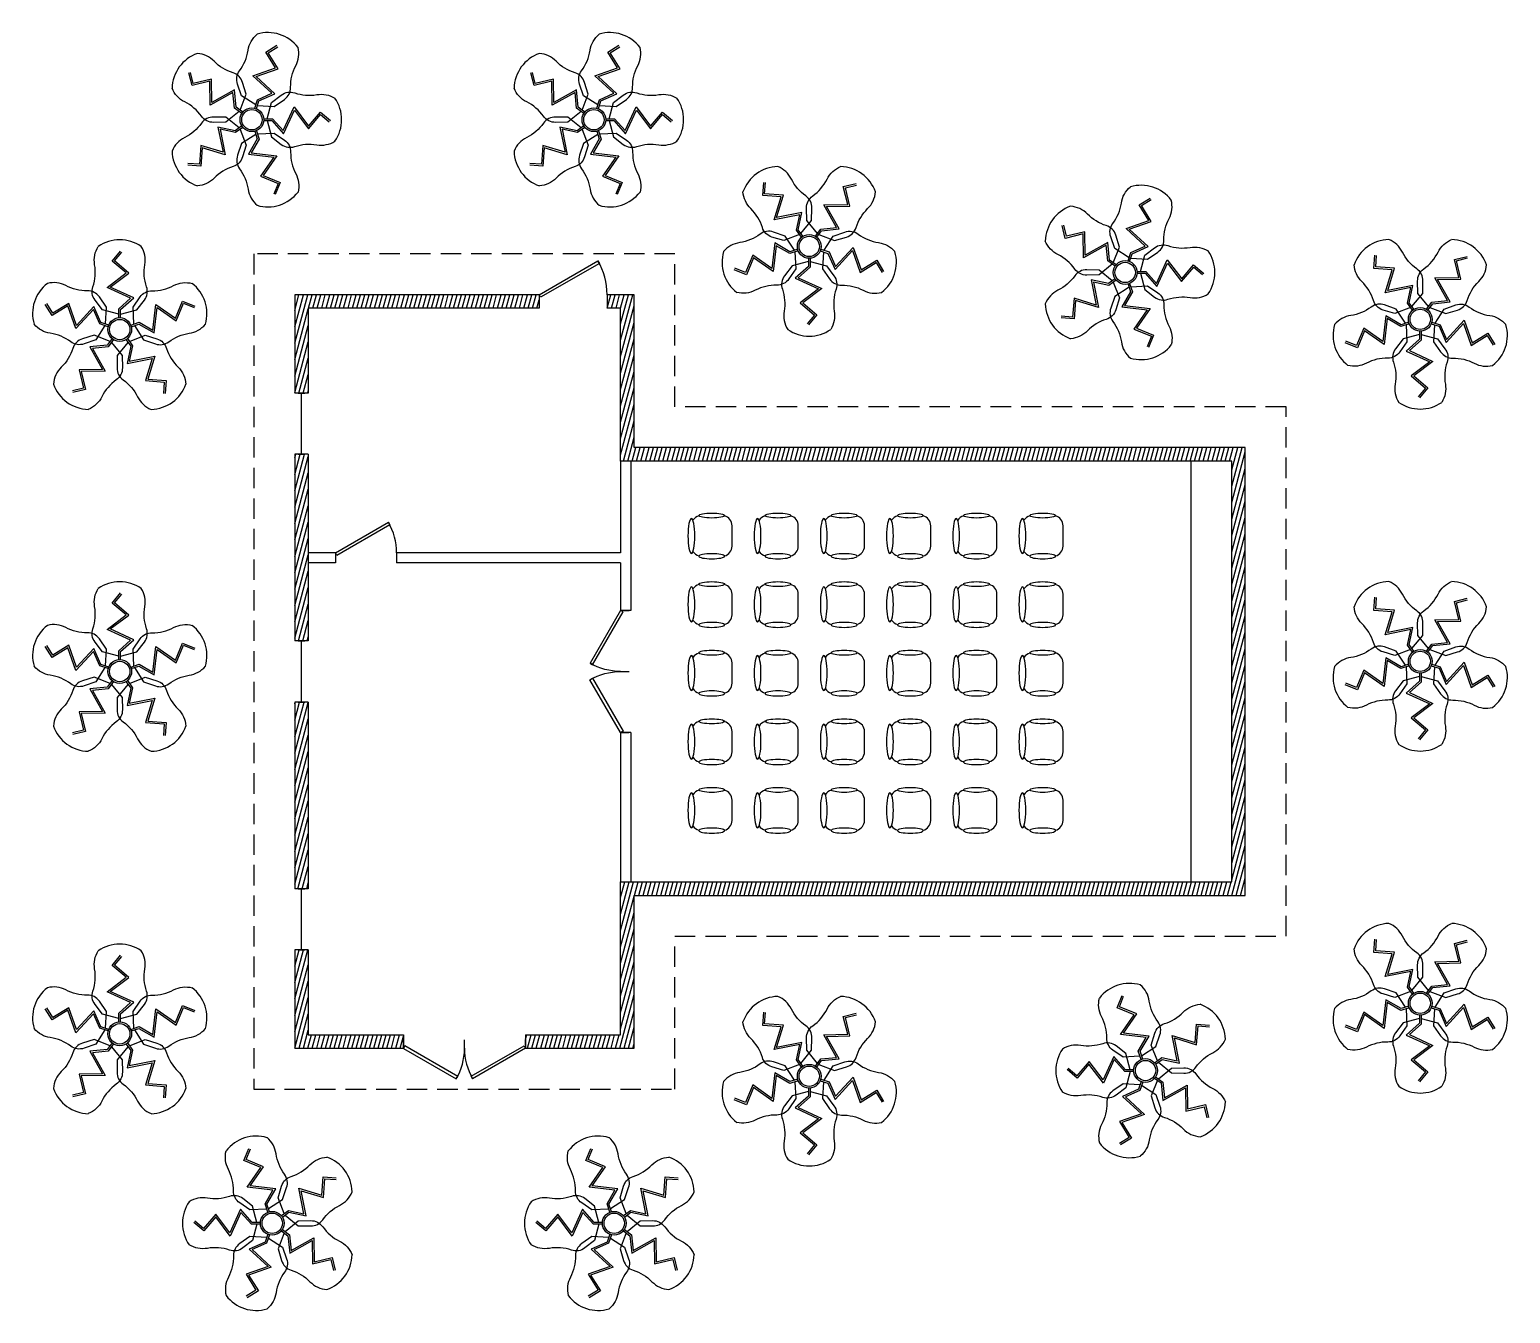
# Model space of a CAD drawing. Header units: inches. Extents: x 721 to 1594, y -136 to 620.
import ezdxf

# ---------------------------------------------------------------- set-up
doc = ezdxf.new("R2010")
doc.units = ezdxf.units.IN
doc.header["$LTSCALE"] = 48
doc.header["$MEASUREMENT"] = 0
doc.linetypes.add('HIDDEN', pattern=[0.375, 0.25, -0.125])
for name, color, linetype in [('Chair', 6, 'Continuous'), ('Door', 2, 'Continuous'), ('Footing', 8, 'HIDDEN'), ('Plant', 1, 'Continuous'), ('Wall-Exterior', 7, 'Continuous'), ('Wall-Hatch', 8, 'Continuous'), ('Wall-Interior', 5, 'Continuous'), ('Window', 30, 'Continuous')]:
    doc.layers.add(name, color=color, linetype=linetype)

# ---------------------------------------------------------------- blocks, each defined once
blk = doc.blocks.new('*U12')
for p, q in [((0, 0), (0, -5)), ((40, 0), (40, -5))]:
    blk.add_line(p, q)
blk.add_lwpolyline([(0, 0), (34.64, 20), (35.52, 18.48), (0.87, -1.52)], close=True)
blk.add_arc((0, 0), 40, 0, 30)
blk = doc.blocks.new('*U13')
for p, q in [((0, 0), (0, -5)), ((36, 0), (36, -5))]:
    blk.add_line(p, q)
blk.add_lwpolyline([(0, 0), (31.18, 18), (32.05, 16.48), (0.87, -1.52)], close=True)
blk.add_arc((0, 0), 36, 0, 30)
blk = doc.blocks.new('*U15')
for p, q in [((0, 0), (0, 5)), ((36, 0), (36, 5))]:
    blk.add_line(p, q)
blk.add_lwpolyline([(0, 0), (31.18, -18), (32.05, -16.48), (0.87, 1.52)], close=True)
blk.add_arc((0, 0), 36, 330, 0)
blk = doc.blocks.new('*U14')
for p, q in [((0, 0), (0, -5)), ((36, 0), (36, -5))]:
    blk.add_line(p, q)
blk.add_lwpolyline([(0, 0), (31.18, 18), (32.05, 16.48), (0.88, -1.52)], close=True)
blk.add_arc((0, 0), 36, 0, 30)
blk = doc.blocks.new('Window - Imperial')
for p, q in [((0, 4), (0, 0)), ((0, 2), (36, 2)), ((36, 4), (36, 0))]:
    blk.add_line(p, q)
blk = doc.blocks.new('Chair')
for points in [[(-7.52, 11.8, 0.340834), (-12, 6), (-12, -6, 0.340834), (-7.52, -11.8)], [(11.09, 9.18, 0.191021), (7.52, 11.8)], [(7.52, -11.8, 0.191021), (11.09, -9.18, 0.191021)]]:
    blk.add_lwpolyline(points, format="xyb")
at = {"extrusion": (0, 0, -1)}
for centre, major_axis in [((0, 12), (7.59, 0)), ((12, 0), (0, 10.32))]:
    blk.add_ellipse(centre, major_axis=major_axis, ratio=0.193794, dxfattribs=at)
blk.add_ellipse((0, -12), major_axis=(7.59, 0), ratio=0.193794)
blk = doc.blocks.new('*U16')
at = {"layer": 'Chair', "rotation": 180}
blk.add_blockref('Chair', (1, 0), dxfattribs=at)
blk = doc.blocks.new('*U17')
at = {"layer": 'Chair', "color": 0, "linetype": 'ByBlock', "lineweight": -2, "transparency": 16777216}
for p in [(0, 161.66), (39, 161.66), (78, 161.66), (117, 161.66), (156, 161.66), (195, 161.66), (0, 121.24), (39, 121.24), (78, 121.24), (117, 121.24), (156, 121.24), (195, 121.24), (0, 80.83), (39, 80.83), (78, 80.83), (117, 80.83), (156, 80.83), (195, 80.83), (0, 40.41), (39, 40.41), (78, 40.41), (117, 40.41), (156, 40.41), (195, 40.41), (0, 0), (39, 0), (78, 0), (117, 0), (156, 0), (195, 0)]:
    blk.add_blockref('*U16', p, dxfattribs=at)
blk = doc.blocks.new('PLANT')
for points in [[(-0.5, 9), (-10.13, 11.55), (-14.54, 17.34, -0.249959), (-15.82, 25.23, 0.125166), (-14.77, 38.21, -0.182718), (-12.68, 48.92, -0.347713)], [(0.5, 9), (10.13, 11.55), (14.54, 17.34, 0.249959), (15.82, 25.23, -0.125166), (14.77, 38.21, 0.182718), (12.68, 48.92, 0.347713)], [(-8.4, 3.26), (-7.85, 13.2), (-12, 19.19, 0.249959), (-19.11, 22.84, -0.125166), (-31.78, 25.86, 0.182718), (-42.61, 27.18, 0.347713)], [(8.4, 3.26), (7.85, 13.2), (12, 19.19, -0.249959), (19.11, 22.84, 0.125166), (31.78, 25.86, -0.182718), (42.61, 27.18, -0.347713)], [(-8.71, 2.3), (-14.11, -6.07), (-20.99, -8.47, -0.249959), (-28.88, -7.25, 0.125166), (-40.91, -2.24, -0.182718), (-50.45, 3.06, -0.347713)], [(8.71, 2.3), (14.11, -6.07), (20.99, -8.47, 0.249959), (28.88, -7.25, -0.125166), (40.91, -2.24, 0.182718), (50.45, 3.06, 0.347713)], [(-5.69, -6.98), (-14.98, -3.39), (-21.96, -5.49, 0.249959), (-27.62, -11.11, -0.125166), (-34.41, -22.23, 0.182718), (-39.02, -32.12, 0.347713)], [(-4.88, -7.57), (1.41, -15.3), (1.57, -22.58, -0.249959), (-2.03, -29.71, 0.125166), (-10.51, -39.6, -0.182718), (-18.49, -47.03, -0.347713)], [(4.88, -7.57), (-1.41, -15.3), (-1.57, -22.58, 0.249959), (2.03, -29.71, -0.125166), (10.51, -39.6, 0.182718), (18.49, -47.03, 0.347713)], [(5.69, -6.98), (14.98, -3.39), (21.96, -5.49, -0.249959), (27.62, -11.11, 0.125166), (34.41, -22.23, -0.182718), (39.02, -32.12, -0.347713)]]:
    blk.add_lwpolyline(points, format="xyb")
for points in [[(-0.5, 6.98), (-0.5, 12.22), (6.43, 18.43), (-7.49, 24.83), (3.8, 33.33), (-4.49, 40.35), (0.52, 46.26)], [(0.5, 6.98), (0.5, 11.78), (8.23, 18.7), (-5.55, 25.04), (5.4, 33.28), (-3.08, 40.46), (1.28, 45.61)], [(-6.79, 1.68), (-11.78, 3.3), (-15.54, 11.81), (-25.93, 0.56), (-30.53, 13.91), (-39.76, 8.2), (-43.83, 14.79)], [(-6.49, 2.63), (-11.05, 4.11), (-15.25, 13.61), (-25.53, 2.46), (-29.99, 15.42), (-39.43, 9.58), (-42.98, 15.31)], [(6.49, 2.63), (11.47, 4.25), (19.52, -0.42), (21.3, 14.79), (32.87, 6.69), (36.98, 16.74), (44.16, 13.8)], [(6.79, 1.68), (11.35, 3.16), (20.33, -2.05), (22.1, 13.01), (33.32, 5.15), (37.53, 15.43), (43.78, 12.88)], [(-4.51, -5.35), (-7.33, -9.23), (-17.65, -10.29), (-10.23, -23.52), (-23.93, -23.75), (-21.29, -34.54), (-27.85, -36.15)], [(-3.7, -5.94), (-6.78, -10.18), (-16.04, -11.13), (-8.54, -24.49), (-22.66, -24.73), (-20.08, -35.28), (-27.61, -37.12)], [(3.7, -5.94), (6.52, -9.82), (4.34, -19.97), (19.21, -17), (15.2, -30.1), (26.27, -30.93), (25.77, -37.66)], [(4.51, -5.35), (7.59, -9.59), (5.63, -18.69), (20.65, -15.69), (16.52, -29.2), (27.35, -30), (26.77, -37.73)]]:
    blk.add_lwpolyline(points)
for radius in [7, 6]:
    blk.add_circle((0, 0), radius)
for centre, start, end in [((0, 30.48), 55.48157, 124.51843), ((-28.99, 9.42), 127.48157, 196.51843), ((28.99, 9.42), 343.48157, 52.51843), ((-17.92, -24.66), 199.48157, 268.51843), ((17.92, -24.66), 271.48157, 340.51843)]:
    blk.add_arc(centre, 22.38, start, end)

msp = doc.modelspace()

# ---------------------------------------------------------------- hatches: boundary and pattern name
at = {"layer": 'Wall-Hatch'}
h = msp.add_hatch(dxfattribs=at)
h.set_pattern_fill('ANSI31', color=256, scale=20, angle=30)
h.paths.add_polyline_path([(877.67, 464.27), (877.67, 406.27), (885.67, 406.27), (885.67, 456.27), (1021.67, 456.27), (1021.67, 464.27)])
h.paths.add_polyline_path([(1077.67, 464.27), (1061.67, 464.27), (1061.67, 456.27), (1069.67, 456.27), (1069.67, 366.27), (1429.67, 366.27), (1429.67, 118.27), (1069.67, 118.27), (1069.67, 28.27), (1013.67, 28.27), (1013.67, 20.27), (1077.67, 20.27), (1077.67, 110.27), (1437.67, 110.27), (1437.67, 374.27), (1077.67, 374.27)])
h.paths.add_polyline_path([(941.67, 20.27), (941.67, 28.27), (885.67, 28.27), (885.67, 78.27), (877.67, 78.27), (877.67, 20.27)])
h.paths.add_polyline_path([(877.67, 114.27), (885.67, 114.27), (885.67, 224.27), (877.67, 224.27)])
h.paths.add_polyline_path([(877.67, 260.27), (885.67, 260.27), (885.67, 370.27), (877.67, 370.27)])

# ---------------------------------------------------------------- linework, layer by layer
at = {"layer": 'Footing'}
msp.add_lwpolyline([(1101.67, 488.27), (853.67, 488.27), (853.67, -3.73), (1101.67, -3.73), (1101.67, 86.27), (1461.67, 86.27), (1461.67, 398.27), (1101.67, 398.27)], close=True, dxfattribs=at)
at = {"layer": 'Wall-Exterior'}
for p, q in [((877.67, 464.27), (877.67, 406.27)), ((1021.67, 464.27), (877.67, 464.27)), ((1021.67, 464.27), (1021.67, 456.27)), ((1077.67, 464.27), (1061.67, 464.27)), ((1061.67, 464.27), (1061.67, 456.27)), ((1077.67, 374.27), (1077.67, 464.27)), ((885.67, 456.27), (885.67, 406.27)), ((1021.67, 456.27), (885.67, 456.27)), ((1069.67, 456.27), (1061.67, 456.27)), ((1069.67, 366.27), (1069.67, 456.27)), ((885.67, 406.27), (877.67, 406.27)), ((885.67, 370.27), (877.67, 370.27)), ((877.67, 370.27), (877.67, 260.27)), ((885.67, 370.27), (885.67, 260.27)), ((1437.67, 374.27), (1077.67, 374.27)), ((1437.67, 110.27), (1437.67, 374.27)), ((1429.67, 366.27), (1069.67, 366.27)), ((1429.67, 118.27), (1429.67, 366.27)), ((885.67, 260.27), (877.67, 260.27)), ((885.67, 224.27), (877.67, 224.27)), ((877.67, 224.27), (877.67, 114.27)), ((885.67, 224.27), (885.67, 114.27)), ((885.67, 114.27), (877.67, 114.27)), ((1069.67, 28.27), (1069.67, 118.27)), ((1069.67, 118.27), (1429.67, 118.27)), ((1077.67, 20.27), (1077.67, 110.27)), ((1077.67, 110.27), (1437.67, 110.27)), ((885.67, 78.27), (877.67, 78.27)), ((877.67, 78.27), (877.67, 20.27)), ((885.67, 78.27), (885.67, 28.27)), ((885.67, 28.27), (941.67, 28.27)), ((941.67, 28.27), (941.67, 20.27)), ((1013.67, 28.27), (1013.67, 20.27)), ((1013.67, 28.27), (1069.67, 28.27)), ((877.67, 20.27), (941.67, 20.27)), ((1013.67, 20.27), (1077.67, 20.27))]:
    msp.add_line(p, q, dxfattribs=at)
at = {"layer": 'Wall-Interior'}
for p, q in [((1069.67, 366.27), (1069.67, 312.27)), ((1075.67, 366.27), (1075.67, 278.27)), ((1405.67, 366.27), (1405.67, 118.27)), ((901.67, 312.27), (885.67, 312.27)), ((901.67, 306.27), (885.67, 306.27)), ((901.67, 312.27), (901.67, 306.27)), ((1069.67, 312.27), (937.67, 312.27)), ((937.67, 312.27), (937.67, 306.27)), ((1069.67, 306.27), (937.67, 306.27)), ((1069.67, 306.27), (1069.67, 278.27)), ((1075.67, 278.27), (1069.67, 278.27)), ((1075.67, 206.27), (1069.67, 206.27)), ((1069.67, 206.27), (1069.67, 118.27)), ((1075.67, 206.27), (1075.67, 118.27))]:
    msp.add_line(p, q, dxfattribs=at)

# ---------------------------------------------------------------- block references
at = {"layer": 'Chair'}
msp.add_blockref('*U17', (1122.35, 160.51), dxfattribs=at)
at = {"layer": 'Door'}
for name, p in [('*U12', (1021.67, 464.27)), ('*U13', (901.67, 312.19)), ('*U15', (941.67, 20.19))]:
    msp.add_blockref(name, p, dxfattribs=at)
at = {"layer": 'Door', "xscale": -1}
for name, p, rotation in [('*U14', (1069.67, 278.27), 90), ('*U15', (1069.59, 206.27), 270)]:
    msp.add_blockref(name, p, dxfattribs=dict(at, rotation=rotation))
at = {"layer": 'Door', "rotation": 180}
msp.add_blockref('*U14', (1013.67, 20.27), dxfattribs=at)
at = {"layer": 'Plant'}
for p, rotation in [((852.43, 567.38), 270), ((1053.92, 567.38), 270), ((1180.78, 492.74), 180), ((1366.91, 477.38), 270), ((1540.78, 449.76), 180), ((1540.78, 248.27), 180), ((1540.78, 46.78), 180), ((1378.91, 7.16), 90.00000000000001), ((1180.78, 3.79), 180), ((864.43, -82.84), 90.00000000000001), ((1065.92, -82.84), 90.00000000000001)]:
    msp.add_blockref('PLANT', p, dxfattribs=dict(at, rotation=rotation))
for p in [(774.56, 443.76), (774.56, 242.27), (774.56, 28.78)]:
    msp.add_blockref('PLANT', p, dxfattribs=at)
at = {"layer": 'Window', "rotation": 90}
for p in [(883.67, 370.27), (883.67, 224.27), (883.67, 78.27)]:
    msp.add_blockref('Window - Imperial', p, dxfattribs=at)

doc.saveas('drawing.dxf')
